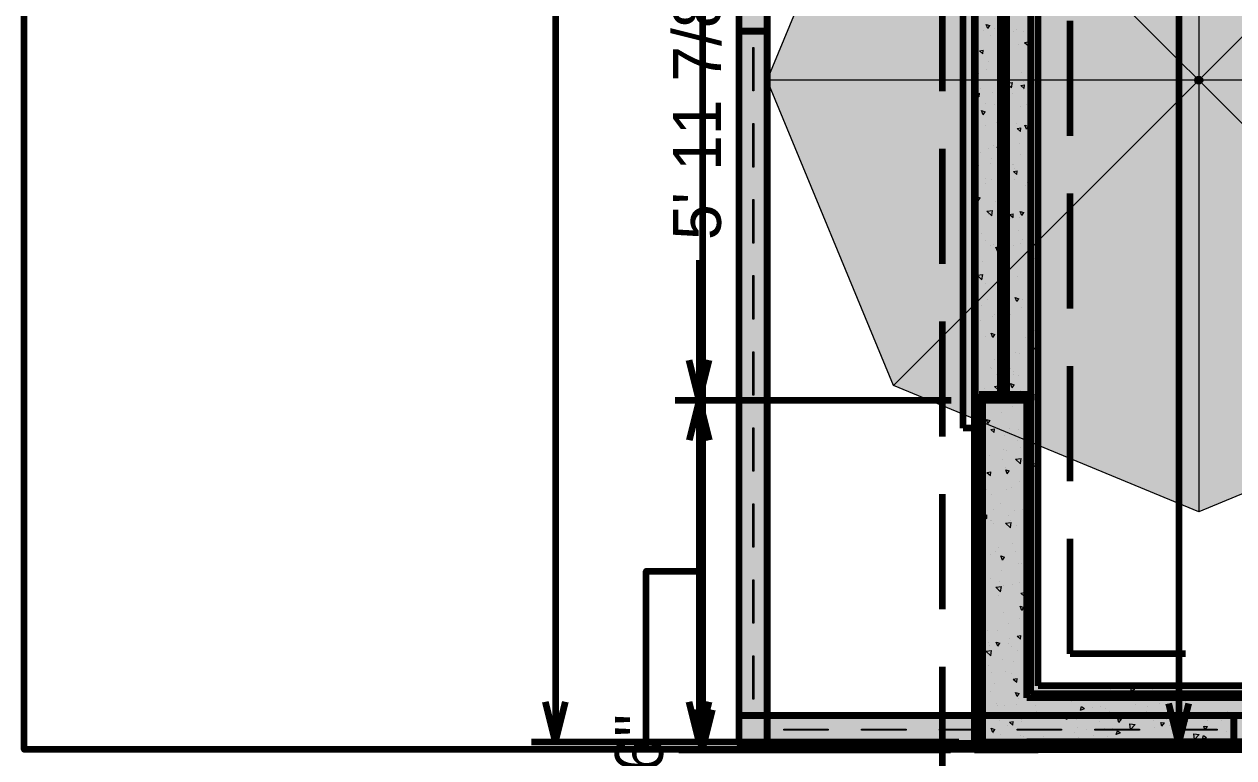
# Model space of a CAD drawing. Header units: inches. Extents: x -355 to 955, y -237 to 947.
# Drawn here: x -64.9 to 86.4, y 33.2 to 125 of the extents above; entities that cross this region are included whole.
import ezdxf

# ---------------------------------------------------------------- set-up
doc = ezdxf.new("R2010")
doc.units = ezdxf.units.IN
doc.header["$LTSCALE"] = 96
doc.header["$MEASUREMENT"] = 0
doc.linetypes.add('Dash', pattern=[0.225, 0.15, -0.075])
for name, color, linetype, lineweight, true_color in [('Casings_ Exterior-1', 7, 'Continuous', 158, 0x000000), ('Dimensions-0', 7, 'Continuous', 158, 0x000080), ('Dimensions-1', 7, 'Continuous', 158, 0x000080), ('Dimensions-2', 7, 'Continuous', 158, 0x000080), ('Footings-0', 7, 'Dash', 211, 0x000000), ('Furniture_ Exterior-2', 7, 'Continuous', 211, 0x008080), ('Slabs-1', 7, 'Continuous', 211, 0x000000), ('Walls_  Foundation-0', 7, 'Continuous', 211, 0x000000), ('Walls_  Normal-1', 7, 'Continuous', 211, 0x000000), ('Walls_  Railings-2', 7, 'Continuous', 158, 0x000000), ('Windows-1', 7, 'Continuous', 158, 0x4b4b4b)]:
    doc.layers.add(name, color=color, linetype=linetype, lineweight=lineweight, true_color=true_color)

# ---------------------------------------------------------------- blocks, each defined once
blk = doc.blocks.new('Patio Table (w_ umbrella)')
at = {"layer": 'Furniture_ Exterior-2', "color": 136, "lineweight": 0, "true_color": 0x008080, "transparency": 33554687}
for p, q in [((0, 0), (0, 108)), ((-38.18, 92.18), (38.18, 15.82)), ((-38.18, 15.82), (38.18, 92.18)), ((54, 54), (-54, 54))]:
    blk.add_line(p, q, dxfattribs=at)
blk.add_lwpolyline([(0, 108), (38.18, 92.18), (54, 54), (38.18, 15.82), (0, 0), (-38.18, 15.82), (-54, 54), (-38.18, 92.18)], close=True, dxfattribs=at)
blk.add_circle((0, 54), 0.5, dxfattribs=at)
at = {"layer": 'Furniture_ Exterior-2', "color": 7, "lineweight": 0, "true_color": 0xffffff, "transparency": 33554687}
for points in [[(-38.18, 92.18), (0, 108), (-38.18, 92.18), (38.18, 92.18)], [(-38.18, 92.18), (0, 0), (-38.18, 92.18), (-54, 54)], [(-38.18, 92.18), (38.18, 15.82), (-38.18, 92.18), (0, 0)], [(-38.18, 92.18), (38.18, 92.18), (-38.18, 92.18), (38.18, 15.82)], [(38.18, 92.18), (54, 54), (38.18, 92.18), (38.18, 15.82)], [(0, 54.5), (-0.47, 54.17), (-0.5, 54), (-0.49, 54.09)], [(0, 54.5), (-0.5, 54), (-0.47, 53.83), (-0.49, 53.91)], [(0, 54.5), (-0.38, 54.32), (-0.47, 54.17), (-0.43, 54.25)], [(0, 54.5), (-0.47, 53.83), (-0.38, 53.68), (-0.43, 53.75)], [(0, 54.5), (-0.25, 54.43), (-0.38, 54.32), (-0.32, 54.38)], [(0, 54.5), (-0.38, 53.68), (-0.25, 53.57), (-0.32, 53.62)], [(0, 54.5), (-0.09, 54.49), (-0.25, 54.43), (-0.17, 54.47)], [(0, 54.5), (-0.25, 53.57), (-0.09, 53.51), (-0.17, 53.53)], [(0, 54.5), (-0.09, 53.51), (0.09, 53.51), (0, 53.5)], [(0, 54.5), (0.09, 53.51), (0.25, 53.57), (0.17, 53.53)], [(0, 54.5), (0.25, 53.57), (0.38, 53.68), (0.32, 53.62)], [(0, 54.5), (0.38, 53.68), (0.47, 53.83), (0.43, 53.75)], [(0, 54.5), (0.47, 53.83), (0.5, 54), (0.49, 53.91)], [(0, 54.5), (0.5, 54), (0.47, 54.17), (0.49, 54.09)], [(0, 54.5), (0.47, 54.17), (0.38, 54.32), (0.43, 54.25)], [(0, 54.5), (0.38, 54.32), (0.25, 54.43), (0.32, 54.38)], [(0, 54.5), (0.25, 54.43), (0.09, 54.49), (0.17, 54.47)], [(0, 0), (-38.18, 15.82), (0, 0), (-54, 54)]]:
    blk.add_solid(points, dxfattribs=at)
blk = doc.blocks.new('Wide Slats_0')
at = {"layer": 'Walls_  Railings-2', "color": 18, "lineweight": 0, "true_color": 0x000000, "transparency": 33554687}
for points in [[(-13.5, 0.125), (-7.5, 0.125), (-7.5, 0), (-13.5, 0)], [(-3, 0.125), (3, 0.125), (3, 0), (-3, 0)], [(7.5, 0.125), (13.5, 0.125), (13.5, 0), (7.5, 0)]]:
    blk.add_lwpolyline(points, close=True, dxfattribs=at)
at = {"layer": 'Walls_  Railings-2', "color": 7, "lineweight": 0, "true_color": 0xffffff, "transparency": 33554623}
for points in [[(-13.5, 0), (-13.5, 0.125), (-13.5, 0), (-7.5, 0.125)], [(-13.5, 0), (-7.5, 0.125), (-13.5, 0), (-7.5, 0)], [(-3, 0), (-3, 0.125), (-3, 0), (3, 0.125)], [(-3, 0), (3, 0.125), (-3, 0), (3, 0)], [(7.5, 0), (7.5, 0.125), (7.5, 0), (13.5, 0.125)], [(7.5, 0), (13.5, 0.125), (7.5, 0), (13.5, 0)]]:
    blk.add_solid(points, dxfattribs=at)

msp = doc.modelspace()

# ---------------------------------------------------------------- linework, layer by layer
at = {"layer": 'Casings_ Exterior-1', "transparency": 33554687}
for p, q in [((52.56, 74.46), (52.56, 153.28)), ((54.56, 74.46), (52.56, 74.46))]:
    msp.add_line(p, q, dxfattribs=at)
at = {"layer": 'Dimensions-0', "color": 176, "linetype": 'Continuous', "lineweight": 158, "true_color": 0x000080, "transparency": 33554687}
for p, q in [((19.95, 206.23), (19.95, 34.22)), ((16.95, 34.22), (50.95, 34.22))]:
    msp.add_line(p, q, dxfattribs=at)
at = {"layer": 'Dimensions-0', "transparency": 33554687}
for q in [(18.7, 39.22), (21.2, 39.22)]:
    msp.add_line((19.95, 34.22), q, dxfattribs=at)
at = {"layer": 'Dimensions-1', "color": 176, "linetype": 'Continuous', "lineweight": 158, "true_color": 0x000080, "transparency": 33554687}
for p, q in [((1.53, 207.23), (1.53, 35.22)), ((19.53, 95.5), (19.53, 77.96)), ((16.53, 77.96), (51.05, 77.96)), ((19.53, 77.96), (19.53, 35.22)), ((-1.47, 35.22), (52, 35.22)), ((16.53, 35.22), (52, 35.22))]:
    msp.add_line(p, q, dxfattribs=at)
at = {"layer": 'Dimensions-1', "transparency": 33554687}
for p, q in [((19.53, 77.96), (18.28, 82.96)), ((19.53, 77.96), (20.78, 82.96)), ((19.53, 77.96), (18.28, 72.96)), ((19.53, 77.96), (20.78, 72.96)), ((1.53, 35.22), (0.28, 40.22)), ((1.53, 35.22), (2.78, 40.22)), ((19.53, 35.22), (18.28, 40.22)), ((19.53, 35.22), (20.78, 40.22))]:
    msp.add_line(p, q, dxfattribs=at)
at = {"layer": 'Dimensions-1', "color": 176, "linetype": 'Continuous', "lineweight": 158, "true_color": 0x000080, "transparency": 33554687}
msp.add_lwpolyline([(12.89, 34.61), (12.89, 56.59), (19.53, 56.59)], dxfattribs=at)
at = {"layer": 'Dimensions-2', "color": 176, "linetype": 'Continuous', "lineweight": 158, "true_color": 0x000080, "transparency": 33554687}
for p, q in [((79.53, 207.01), (79.53, 35)), ((76.53, 35), (148, 35))]:
    msp.add_line(p, q, dxfattribs=at)
at = {"layer": 'Dimensions-2', "transparency": 33554687}
for q in [(78.28, 40), (80.78, 40)]:
    msp.add_line((79.53, 35), q, dxfattribs=at)
at = {"layer": 'Footings-0', "transparency": 33554687}
for p, q in [((49.95, 30.22), (49.95, 398.22)), ((65.95, 46.22), (65.95, 382.22)), ((641.95, 46.22), (65.95, 46.22))]:
    msp.add_line(p, q, dxfattribs=at)
at = {"layer": 'Slabs-1', "transparency": 33554687}
msp.add_lwpolyline([(54.05, 394.27), (54.05, 34.27), (-64.95, 34.27), (-64.95, 394.27)], close=True, dxfattribs=at)
at = {"layer": 'Walls_  Foundation-0', "color": 18, "linetype": 'Continuous', "lineweight": 211, "true_color": 0x000000, "transparency": 33554687}
for p, q in [((53.95, 34.22), (53.95, 394.22)), ((61.95, 42.22), (61.95, 386.22)), ((645.95, 42.22), (61.95, 42.22)), ((53.95, 34.22), (61.95, 34.22)), ((645.95, 34.22), (61.95, 34.22))]:
    msp.add_line(p, q, dxfattribs=at)
at = {"layer": 'Walls_  Foundation-0', "color": 252, "lineweight": 9, "true_color": 0x969696, "transparency": 33554687}
for p, q in [((54.45, 124.5), (54.45, 124.5)), ((55.13, 124.23), (55.13, 124.23)), ((55.44, 124.98), (55.89, 124.83)), ((55.64, 124.45), (55.44, 124.97)), ((55.64, 124.45), (55.89, 124.83)), ((56.48, 124.5), (56.48, 124.5)), ((57.63, 124.14), (57.63, 124.14)), ((57.73, 124.38), (57.73, 124.38)), ((58.87, 124.13), (58.87, 124.13)), ((59.19, 124.4), (59.19, 124.4)), ((55.97, 123.55), (55.97, 123.55)), ((60.13, 124.04), (60.13, 124.04)), ((60.24, 122.71), (60.71, 122.8)), ((60.24, 122.71), (60.67, 122.35)), ((60.67, 122.34), (60.71, 122.79)), ((61.08, 122.62), (60.88, 123.15)), ((60.88, 123.15), (61.33, 123)), ((61.08, 122.63), (61.33, 123)), ((54.14, 121.73), (54.14, 121.73)), ((54.17, 122.54), (54.17, 122.54)), ((54.6, 121.67), (55.07, 121.76)), ((54.6, 121.67), (55.03, 121.31)), ((55.03, 121.3), (55.07, 121.75)), ((59.43, 122.52), (59.43, 122.52)), ((55.66, 120.37), (55.66, 120.37)), ((57.1, 119.76), (57.1, 119.76)), ((58.16, 120.28), (58.16, 120.28)), ((60.66, 120.19), (60.66, 120.19)), ((54.52, 118.89), (54.52, 118.89)), ((55.45, 119.33), (55.45, 119.33)), ((57.86, 118.68), (58.31, 118.52)), ((58.06, 118.15), (57.86, 118.67)), ((58.06, 118.15), (58.31, 118.52)), ((59.87, 118.97), (59.87, 118.97)), ((60.87, 119.45), (60.87, 119.45)), ((54.76, 117.01), (54.76, 117.01)), ((57.31, 117.6), (57.31, 117.6)), ((57.47, 116.92), (57.47, 116.92)), ((58, 117.62), (58.71, 117.7)), ((58, 117.62), (58.61, 117.03)), ((58.61, 117.03), (58.71, 117.69)), ((59.77, 117.33), (60.24, 117.42)), ((59.77, 117.33), (60.2, 116.97)), ((60.06, 117.79), (60.06, 117.79)), ((60.08, 116.86), (60.08, 116.86)), ((60.2, 116.96), (60.24, 117.41)), ((61.88, 117.87), (61.88, 117.87)), ((54.13, 116.29), (54.6, 116.38)), ((54.13, 116.29), (54.56, 115.93)), ((54.56, 115.92), (54.6, 116.37)), ((55.3, 115.04), (55.3, 115.04)), ((56.22, 116.48), (56.22, 116.48)), ((57.72, 115.04), (57.72, 115.04)), ((58.07, 116.47), (58.07, 116.47)), ((58.32, 116.02), (58.32, 116.02)), ((58.72, 116.39), (58.72, 116.39)), ((61.22, 116.3), (61.22, 116.3)), ((54.76, 114.18), (54.76, 114.18)), ((55.04, 113.67), (54.84, 114.2)), ((54.84, 114.2), (55.29, 114.05)), ((55.04, 113.67), (55.29, 114.05)), ((56.52, 115.01), (56.52, 115.01)), ((59.72, 114.67), (59.72, 114.67)), ((60.43, 114.95), (60.43, 114.95)), ((54.21, 112.78), (54.21, 112.78)), ((55.39, 112.28), (55.39, 112.28)), ((56.7, 112.69), (56.7, 112.69)), ((59.2, 112.6), (59.2, 112.6)), ((59.3, 111.95), (59.77, 112.04)), ((59.73, 111.58), (59.77, 112.03)), ((60.48, 111.85), (60.28, 112.37)), ((60.28, 112.37), (60.73, 112.22)), ((60.48, 111.85), (60.73, 112.22)), ((60.68, 113.07), (60.68, 113.07)), ((61.7, 112.51), (61.7, 112.51)), ((53.95, 110.96), (54.12, 111)), ((53.95, 110.66), (54.09, 110.55)), ((54.09, 110.54), (54.12, 110.99)), ((59.3, 111.95), (59.73, 111.59)), ((55.76, 109.44), (55.76, 109.44)), ((56.3, 109.87), (56.3, 109.87)), ((56.76, 109.61), (57.47, 109.69)), ((56.76, 109.61), (57.37, 109.03)), ((57.37, 109.02), (57.47, 109.69)), ((58.34, 110.3), (58.34, 110.3)), ((59.66, 110.08), (59.66, 110.08)), ((60.72, 109.51), (60.72, 109.51)), ((54.74, 108.93), (54.74, 108.93)), ((56.01, 107.56), (56.01, 107.56)), ((56.11, 108.23), (56.11, 108.23)), ((57.23, 108.84), (57.23, 108.84)), ((57.26, 107.9), (57.71, 107.74)), ((57.46, 107.37), (57.26, 107.89)), ((57.46, 107.37), (57.71, 107.74)), ((58.87, 107.49), (58.87, 107.49)), ((59.73, 108.75), (59.73, 108.75)), ((60.67, 108.5), (60.67, 108.5)), ((61.3, 108.33), (61.3, 108.33)), ((54.5, 107.38), (54.5, 107.38)), ((57.11, 106.65), (57.11, 106.65)), ((58.72, 107.46), (58.72, 107.46)), ((58.83, 106.57), (59.3, 106.66)), ((58.83, 106.57), (59.26, 106.21)), ((58.92, 107.01), (58.92, 107.01)), ((59.26, 106.2), (59.3, 106.65)), ((55.3, 105.04), (55.3, 105.04)), ((55.31, 105.64), (55.31, 105.64)), ((56.15, 105.58), (56.15, 105.58)), ((57.79, 104.94), (57.79, 104.94)), ((58.96, 105.59), (58.96, 105.59)), ((60.29, 104.85), (60.29, 104.85)), ((60.57, 105.21), (60.57, 105.21)), ((61.68, 105.49), (61.68, 105.49)), ((54.44, 102.89), (54.24, 103.42)), ((54.24, 103.42), (54.69, 103.27)), ((54.44, 102.89), (54.69, 103.27)), ((61.92, 103.61), (61.92, 103.61)), ((54.05, 101.95), (54.05, 101.95)), ((55.52, 101.61), (56.23, 101.69)), ((55.52, 101.61), (56.13, 101.02)), ((56.13, 101.02), (56.23, 101.69)), ((56.63, 102.82), (56.63, 102.82)), ((59.88, 101.07), (59.67, 101.59)), ((59.68, 101.59), (60.13, 101.44)), ((59.88, 101.07), (60.13, 101.44)), ((54.29, 100.08), (54.29, 100.08)), ((55.78, 101.25), (55.78, 101.25)), ((57, 99.98), (57, 99.98)), ((57.15, 100.42), (57.15, 100.42)), ((58.27, 101.16), (58.27, 101.16)), ((58.35, 101.19), (58.82, 101.28)), ((58.35, 101.19), (58.79, 100.83)), ((58.45, 100.71), (58.45, 100.71)), ((58.79, 100.82), (58.82, 101.27)), ((59.59, 100.85), (59.59, 100.85)), ((60.77, 101.06), (60.77, 101.06)), ((61.22, 99.96), (61.22, 99.96)), ((61.57, 100.05), (61.57, 100.05)), ((54.9, 98.86), (54.9, 98.86)), ((59.46, 99.13), (59.46, 99.13)), ((55.35, 97.92), (55.35, 97.92)), ((55.91, 97.28), (55.91, 97.28)), ((56.31, 97.39), (56.31, 97.39)), ((56.86, 96.59), (56.65, 97.12)), ((56.66, 97.12), (57.11, 96.97)), ((56.86, 96.59), (57.11, 96.97)), ((57.25, 98.1), (57.25, 98.1)), ((57.66, 98.11), (57.66, 98.11)), ((58.8, 97.3), (58.8, 97.3)), ((59.77, 97.55), (59.77, 97.55)), ((59.96, 98.01), (59.96, 98.01)), ((61.3, 97.21), (61.3, 97.21)), ((54.1, 96.27), (54.1, 96.27)), ((56.99, 96.12), (56.99, 96.12)), ((57.88, 95.81), (58.35, 95.9)), ((57.88, 95.81), (58.31, 95.45)), ((58.31, 95.44), (58.35, 95.89)), ((60.21, 96.13), (60.21, 96.13)), ((61.42, 95.75), (61.42, 95.75)), ((54.92, 95.34), (54.92, 95.34)), ((53.95, 92.54), (54.09, 92.49)), ((53.95, 92.28), (54.09, 92.49)), ((54.28, 93.6), (54.99, 93.69)), ((54.28, 93.6), (54.89, 93.02)), ((54.37, 93.59), (54.37, 93.59)), ((54.89, 93.01), (54.99, 93.68)), ((55.29, 92.5), (55.29, 92.5)), ((56.87, 93.5), (56.87, 93.5)), ((57.87, 93.37), (57.87, 93.37)), ((59.37, 93.41), (59.37, 93.41)), ((60.8, 93.18), (60.8, 93.18)), ((61.86, 93.32), (61.86, 93.32)), ((57.25, 91.34), (57.25, 91.34)), ((58, 90.96), (58, 90.96)), ((60.83, 91.39), (60.83, 91.39)), ((61.81, 91.6), (61.81, 91.6)), ((54.85, 89.8), (54.85, 89.8)), ((55.54, 90.62), (55.54, 90.62)), ((57.35, 89.71), (57.35, 89.71)), ((57.41, 90.43), (57.88, 90.52)), ((57.41, 90.43), (57.84, 90.07)), ((57.84, 90.06), (57.88, 90.51)), ((58.25, 90.53), (58.25, 90.53)), ((58.25, 89.75), (58.25, 89.75)), ((59.28, 90.29), (59.07, 90.82)), ((59.07, 90.82), (59.53, 90.66)), ((59.28, 90.29), (59.53, 90.66)), ((59.84, 89.62), (59.84, 89.62)), ((60.01, 90.59), (60.01, 90.59)), ((54.7, 87.91), (54.7, 87.91)), ((56.2, 88.46), (56.2, 88.46)), ((56.45, 88.74), (56.45, 88.74)), ((58.49, 88.65), (58.49, 88.65)), ((60.62, 88.09), (60.62, 88.09)), ((61.21, 88.55), (61.21, 88.55)), ((56.26, 85.81), (56.05, 86.34)), ((56.05, 86.34), (56.51, 86.19)), ((57.85, 86.66), (57.85, 86.66)), ((61.45, 86.68), (61.45, 86.68)), ((61.58, 86.59), (61.95, 86.64)), ((61.58, 86.59), (61.95, 86.24)), ((55.38, 85.95), (55.38, 85.95)), ((56.16, 85.89), (56.16, 85.89)), ((56.26, 85.81), (56.51, 86.19)), ((56.94, 85.05), (57.41, 85.14)), ((56.94, 85.05), (57.37, 84.69)), ((57.37, 84.68), (57.41, 85.13)), ((57.88, 85.86), (57.88, 85.86)), ((60.37, 85.77), (60.37, 85.77)), ((59.12, 83.91), (59.12, 83.91)), ((59.6, 83.81), (59.6, 83.81)), ((61.69, 83.99), (61.49, 84.51)), ((61.49, 84.51), (61.94, 84.36)), ((61.69, 83.99), (61.95, 84.36)), ((54.42, 81.86), (54.42, 81.86)), ((55.94, 82.06), (55.94, 82.06)), ((56.04, 81.96), (56.04, 81.96)), ((56.53, 83.05), (56.53, 83.05)), ((58.44, 81.96), (58.44, 81.96)), ((60.6, 82.23), (60.6, 82.23)), ((60.94, 81.87), (60.94, 81.87)), ((56.78, 81.17), (56.78, 81.17)), ((57.05, 80.38), (57.05, 80.38)), ((58.8, 81.22), (58.8, 81.22)), ((58.85, 81.5), (58.85, 81.5)), ((59.49, 81.07), (59.49, 81.07)), ((55.24, 79.37), (55.24, 79.37)), ((56.47, 79.67), (56.94, 79.76)), ((56.47, 79.67), (56.9, 79.31)), ((56.9, 79.3), (56.94, 79.75)), ((57.05, 79), (57.05, 79)), ((58.67, 79.51), (58.47, 80.04)), ((58.47, 80.04), (58.92, 79.88)), ((58.67, 79.51), (58.93, 79.88)), ((59.74, 79.19), (59.74, 79.19)), ((54.27, 77.57), (54.27, 77.57)), ((54.45, 78.4), (54.45, 78.4)), ((56.42, 78.27), (56.42, 78.27)), ((58.7, 77.2), (58.7, 77.2)), ((58.92, 78.18), (58.92, 78.18)), ((60.34, 78.59), (61.05, 78.67)), ((60.34, 78.59), (60.95, 78.01)), ((60.95, 78), (61.05, 78.67)), ((61.42, 78.08), (61.42, 78.08)), ((61.47, 78.63), (61.47, 78.63)), ((57.4, 76.43), (57.4, 76.43)), ((61.94, 76.28), (61.94, 76.28)), ((54.45, 74.51), (54.45, 74.51)), ((54.82, 75.56), (54.82, 75.56)), ((55.65, 75.04), (55.45, 75.56)), ((55.45, 75.56), (55.9, 75.41)), ((55.65, 75.03), (55.91, 75.41)), ((56, 74.29), (56.47, 74.38)), ((56, 74.29), (56.43, 73.93)), ((56.43, 73.92), (56.47, 74.37)), ((56.95, 74.41), (56.95, 74.41)), ((58.39, 74.44), (58.39, 74.44)), ((59.45, 74.32), (59.45, 74.32)), ((60.36, 74.46), (60.36, 74.46)), ((61.64, 75.33), (61.95, 75.39)), ((61.64, 75.33), (61.95, 75.07)), ((61.95, 74.23), (61.95, 74.23)), ((55.07, 73.69), (55.07, 73.69)), ((57.78, 73.59), (57.78, 73.59)), ((59.4, 72.86), (59.4, 72.86)), ((61.09, 73.21), (60.89, 73.74)), ((60.89, 73.73), (61.34, 73.58)), ((61.09, 73.21), (61.34, 73.58)), ((61.15, 73.69), (61.15, 73.69)), ((54.83, 72.59), (54.83, 72.59)), ((55.27, 72.41), (55.27, 72.41)), ((57.59, 71.85), (57.59, 71.85)), ((58.02, 71.71), (58.02, 71.71)), ((59.7, 72.04), (59.7, 72.04)), ((60.74, 71.62), (60.74, 71.62)), ((54.04, 70), (54.04, 70)), ((55.02, 70.61), (55.02, 70.61)), ((55.84, 71.01), (55.84, 71.01)), ((57.51, 70.52), (57.51, 70.52)), ((59.1, 70.59), (59.81, 70.67)), ((59.1, 70.59), (59.71, 70)), ((59.71, 70), (59.81, 70.66)), ((60.01, 70.43), (60.01, 70.43)), ((60.98, 69.74), (60.98, 69.74)), ((61.17, 69.95), (61.64, 70.04)), ((61.17, 69.95), (61.6, 69.59)), ((61.6, 69.58), (61.64, 70.03)), ((55.53, 68.91), (56, 69)), ((55.53, 68.91), (55.96, 68.55)), ((55.69, 68.95), (55.69, 68.95)), ((55.96, 68.54), (56, 68.99)), ((58.07, 68.73), (57.87, 69.26)), ((57.87, 69.26), (58.32, 69.11)), ((57.9, 69.54), (57.9, 69.54)), ((58.07, 68.73), (58.32, 69.11)), ((55.12, 68.11), (55.12, 68.11)), ((55.5, 66.82), (55.5, 66.82)), ((57.99, 66.73), (57.99, 66.73)), ((58.65, 66.98), (58.65, 66.98)), ((59.55, 67.74), (59.55, 67.74)), ((60.49, 66.64), (60.49, 66.64)), ((60.74, 66.91), (60.74, 66.91)), ((56.06, 66.11), (56.06, 66.11)), ((61.74, 65.33), (61.74, 65.33)), ((55.05, 64.26), (54.85, 64.78)), ((54.85, 64.78), (55.3, 64.63)), ((55.05, 64.26), (55.3, 64.63)), ((55.06, 63.53), (55.53, 63.62)), ((55.49, 63.16), (55.53, 63.61)), ((56.31, 64.23), (56.31, 64.23)), ((57.18, 65.07), (57.18, 65.07)), ((59.02, 64.14), (59.02, 64.14)), ((59.94, 64.32), (59.94, 64.32)), ((60.7, 64.57), (61.17, 64.66)), ((60.7, 64.57), (61.13, 64.21)), ((61.13, 64.2), (61.17, 64.65)), ((61.61, 65), (61.61, 65)), ((55.06, 63.53), (55.49, 63.17)), ((56.03, 62.97), (56.03, 62.97)), ((56.12, 62.95), (56.12, 62.95)), ((56.39, 62.48), (56.39, 62.48)), ((57.86, 62.58), (58.57, 62.67)), ((57.86, 62.58), (58.47, 62)), ((58.19, 63.49), (58.19, 63.49)), ((58.47, 61.99), (58.57, 62.66)), ((58.52, 62.88), (58.52, 62.88)), ((59.27, 62.26), (59.27, 62.26)), ((60.49, 62.43), (60.29, 62.96)), ((60.29, 62.96), (60.74, 62.8)), ((60.49, 62.43), (60.74, 62.8)), ((60.55, 62.58), (60.55, 62.58)), ((61.02, 62.79), (61.02, 62.79)), ((53.98, 61.47), (53.98, 61.47)), ((54.63, 61.64), (54.63, 61.64)), ((54.09, 59.17), (54.09, 59.17)), ((54.33, 60.45), (54.33, 60.45)), ((56.59, 59.08), (56.59, 59.08)), ((56.93, 59.49), (56.93, 59.49)), ((58.75, 60.08), (58.75, 60.08)), ((60.23, 59.19), (60.7, 59.28)), ((60.23, 59.19), (60.66, 58.83)), ((60.66, 58.82), (60.7, 59.27)), ((54.35, 58.63), (54.35, 58.63)), ((54.59, 58.15), (55.06, 58.24)), ((54.59, 58.15), (55.02, 57.79)), ((55.02, 57.78), (55.06, 58.23)), ((55.97, 58.65), (55.97, 58.65)), ((57.47, 57.96), (57.27, 58.48)), ((57.27, 58.48), (57.72, 58.33)), ((57.47, 57.95), (57.72, 58.33)), ((59.08, 58.98), (59.08, 58.98)), ((59.53, 57.54), (59.53, 57.54)), ((59.89, 57.52), (59.89, 57.52)), ((60.4, 58.29), (60.4, 58.29)), ((61.58, 58.89), (61.58, 58.89)), ((54.6, 56.75), (54.6, 56.75)), ((57.31, 56.65), (57.31, 56.65)), ((54.57, 55.38), (54.57, 55.38)), ((55.97, 55.7), (55.97, 55.7)), ((56.62, 54.58), (57.33, 54.66)), ((56.62, 54.58), (57.23, 53.99)), ((57.07, 55.29), (57.07, 55.29)), ((57.23, 53.99), (57.33, 54.66)), ((57.55, 54.78), (57.55, 54.78)), ((58.73, 54.95), (58.73, 54.95)), ((59.56, 55.2), (59.56, 55.2)), ((60.27, 54.68), (60.27, 54.68)), ((60.54, 55.96), (60.54, 55.96)), ((54.45, 53.48), (54.25, 54)), ((54.25, 54), (54.7, 53.85)), ((54.45, 53.48), (54.7, 53.85)), ((55.18, 53.1), (55.18, 53.1)), ((56.97, 53.49), (56.97, 53.49)), ((56.98, 54.12), (56.98, 54.12)), ((59.76, 53.81), (60.23, 53.9)), ((59.76, 53.81), (60.19, 53.45)), ((60.19, 53.44), (60.23, 53.89)), ((61.4, 53.12), (61.4, 53.12)), ((54.12, 52.77), (54.59, 52.86)), ((54.12, 52.77), (54.55, 52.41)), ((54.55, 52.4), (54.59, 52.85)), ((55.1, 51.53), (55.1, 51.53)), ((55.22, 52.01), (55.22, 52.01)), ((59.89, 51.66), (59.69, 52.18)), ((59.69, 52.18), (60.14, 52.02)), ((59.89, 51.65), (60.14, 52.02)), ((60.51, 52.8), (60.51, 52.8)), ((55.18, 50.99), (55.18, 50.99)), ((57.6, 51.43), (57.6, 51.43)), ((58.18, 50.04), (58.18, 50.04)), ((59.6, 50.62), (59.6, 50.62)), ((60.09, 51.34), (60.09, 51.34)), ((61.88, 50.02), (61.88, 50.02)), ((55.59, 49.17), (55.59, 49.17)), ((56.82, 49.19), (56.82, 49.19)), ((59.29, 48.43), (59.76, 48.52)), ((59.72, 48.06), (59.76, 48.51)), ((61.24, 48.83), (61.24, 48.83)), ((53.95, 47.45), (54.11, 47.48)), ((53.95, 47.14), (54.08, 47.03)), ((54.08, 47.02), (54.11, 47.47)), ((55.66, 47.63), (55.66, 47.63)), ((55.84, 47.29), (55.84, 47.29)), ((56.87, 47.18), (56.67, 47.7)), ((56.67, 47.7), (57.12, 47.55)), ((56.87, 47.17), (57.12, 47.55)), ((58.16, 47.54), (58.16, 47.54)), ((58.32, 48.17), (58.32, 48.17)), ((58.55, 47.2), (58.55, 47.2)), ((59.29, 48.43), (59.72, 48.07)), ((60.66, 47.45), (60.66, 47.45)), ((61.08, 47.42), (61.08, 47.42)), ((61.14, 48.07), (61.14, 48.07)), ((54.76, 46.33), (54.76, 46.33)), ((55.38, 46.57), (56.09, 46.66)), ((55.38, 46.57), (55.99, 45.99)), ((55.99, 45.98), (56.09, 46.65)), ((57.53, 45.58), (57.53, 45.58)), ((59.33, 46.59), (59.33, 46.59)), ((55.77, 44.74), (55.77, 44.74)), ((57.82, 44.03), (57.82, 44.03)), ((58.8, 45.32), (58.8, 45.32)), ((61.51, 45.22), (61.51, 45.22)), ((53.95, 43.12), (54.1, 43.07)), ((53.95, 42.84), (54.1, 43.07)), ((53.97, 43.73), (53.97, 43.73)), ((56.14, 43.84), (56.14, 43.84)), ((56.46, 42.56), (56.46, 42.56)), ((58.64, 43.75), (58.64, 43.75)), ((58.82, 43.05), (59.29, 43.14)), ((58.82, 43.05), (59.25, 42.69)), ((59.25, 42.68), (59.29, 43.13)), ((61.13, 43.66), (61.13, 43.66)), ((61.76, 43.35), (61.76, 43.35)), ((56.03, 41.53), (56.03, 41.53)), ((59.08, 41.4), (59.54, 41.25)), ((59.29, 40.88), (59.09, 41.4)), ((59.29, 40.87), (59.54, 41.25)), ((60.45, 41.16), (60.45, 41.16)), ((62.73, 42.2), (62.78, 42.22)), ((62.74, 42.19), (62.75, 42.22)), ((66.62, 41.41), (66.62, 41.41)), ((67.28, 41.49), (67.28, 41.49)), ((67.71, 41.27), (67.71, 41.27)), ((68.11, 41.34), (68.11, 41.34)), ((70.41, 41.89), (70.41, 41.89)), ((70.95, 41.72), (70.95, 41.72)), ((71.57, 41.33), (71.57, 41.33)), ((72.83, 41.96), (72.83, 41.96)), ((73.51, 41.6), (74.03, 41.8)), ((73.52, 41.59), (73.67, 42.04)), ((73.67, 42.05), (74.05, 41.8)), ((76.24, 41.82), (76.24, 41.82)), ((81.03, 42.18), (81.03, 42.18)), ((81.86, 40.96), (81.86, 40.96)), ((83.02, 41.41), (83.02, 41.41)), ((84.29, 41), (84.81, 41.2)), ((84.3, 40.98), (84.45, 41.44)), ((84.45, 41.45), (84.83, 41.2)), ((85.05, 40.87), (85.05, 40.87)), ((85.71, 41.49), (85.71, 41.49)), ((54.13, 39.81), (54.13, 39.81)), ((54.17, 40.08), (54.17, 40.08)), ((56.67, 39.99), (56.67, 39.99)), ((56.84, 39.72), (56.84, 39.72)), ((57.67, 39.73), (57.67, 39.73)), ((59.17, 39.9), (59.17, 39.9)), ((59.42, 40.58), (59.42, 40.58)), ((60.67, 40.64), (60.67, 40.64)), ((61.66, 39.81), (61.66, 39.81)), ((62.11, 40.48), (62.11, 40.48)), ((62.73, 40.85), (62.73, 40.85)), ((63.37, 40.72), (63.37, 40.72)), ((66.13, 40.27), (66.13, 40.27)), ((67.21, 39.18), (67.73, 39.38)), ((67.22, 39.17), (67.37, 39.62)), ((67.37, 39.63), (67.75, 39.38)), ((68.72, 39.47), (68.72, 39.47)), ((69.77, 39.69), (69.77, 39.69)), ((70.32, 39.39), (70.32, 39.39)), ((74.17, 39.92), (74.17, 39.92)), ((75.59, 39.63), (75.59, 39.63)), ((77.08, 40.07), (77.08, 40.07)), ((78.07, 40.48), (78.07, 40.48)), ((78.43, 40), (78.43, 40)), ((79.23, 40.54), (79.23, 40.54)), ((80.31, 40.25), (80.31, 40.25)), ((85.62, 40.61), (85.62, 40.61)), ((54.14, 38.57), (54.85, 38.65)), ((54.14, 38.57), (54.75, 37.99)), ((54.75, 37.98), (54.85, 38.65)), ((57.11, 38.8), (57.11, 38.8)), ((59.88, 38.05), (59.88, 38.05)), ((61.68, 39.06), (61.68, 39.06)), ((62.64, 38.35), (62.64, 38.35)), ((65.48, 38), (65.4, 38.72)), ((65.4, 38.72), (66.07, 38.61)), ((65.48, 38), (66.07, 38.61)), ((66.14, 38.38), (66.14, 38.38)), ((66.53, 38.91), (66.53, 38.91)), ((66.63, 38.11), (66.54, 38.58)), ((66.55, 38.58), (67, 38.54)), ((66.63, 38.11), (66.99, 38.54)), ((68.98, 38.76), (68.98, 38.76)), ((70.86, 39), (70.86, 39)), ((72.01, 37.64), (71.92, 38.11)), ((71.93, 38.11), (72.38, 38.07)), ((72.01, 37.64), (72.37, 38.07)), ((75.5, 39.06), (75.5, 39.06)), ((76.37, 37.91), (76.37, 37.91)), ((77.98, 38.58), (78.51, 38.78)), ((77.98, 37.98), (77.98, 37.98)), ((78, 38.57), (78.15, 39.02)), ((78.09, 38.27), (78.09, 38.27)), ((78.15, 39.03), (78.52, 38.78)), ((81.76, 38.46), (81.76, 38.46)), ((83.07, 37.91), (83.07, 37.91)), ((84.87, 37.85), (84.87, 37.85)), ((85.62, 38.99), (85.62, 38.99)), ((85.83, 38.76), (85.83, 38.76)), ((85.92, 38.29), (85.92, 38.29)), ((56.06, 36.92), (56.52, 36.77)), ((56.27, 36.4), (56.07, 36.93)), ((56.27, 36.4), (56.52, 36.77)), ((57.08, 37.84), (57.08, 37.84)), ((58.12, 37.22), (58.12, 37.22)), ((58.34, 37.67), (58.81, 37.76)), ((58.34, 37.67), (58.77, 37.31)), ((58.77, 37.3), (58.81, 37.75)), ((59.8, 37.74), (59.8, 37.74)), ((66.44, 36.41), (66.44, 36.41)), ((66.91, 37.06), (66.91, 37.06)), ((67.97, 36.71), (67.97, 36.71)), ((69.55, 37.72), (69.55, 37.72)), ((70.23, 36.89), (70.23, 36.89)), ((71.2, 36.91), (71.2, 36.91)), ((71.68, 36.16), (72.21, 36.36)), ((71.7, 36.15), (71.85, 36.6)), ((71.85, 36.61), (72.22, 36.36)), ((73.49, 36.76), (73.4, 37.48)), ((73.41, 37.48), (74.08, 37.37)), ((73.49, 36.76), (74.07, 37.37)), ((73.62, 36.67), (73.62, 36.67)), ((74.08, 37.42), (74.08, 37.42)), ((76.46, 37.04), (76.46, 37.04)), ((77.39, 37.17), (77.3, 37.64)), ((77.31, 37.64), (77.76, 37.6)), ((77.39, 37.17), (77.75, 37.6)), ((78.34, 37.29), (78.34, 37.29)), ((78.92, 36.51), (78.92, 36.51)), ((80.66, 37.76), (80.66, 37.76)), ((82.77, 36.7), (82.68, 37.17)), ((82.69, 37.17), (83.14, 37.13)), ((82.77, 36.7), (83.13, 37.13)), ((85.53, 36.5), (85.53, 36.5)), ((54.25, 34.94), (54.25, 34.94)), ((54.56, 35.37), (54.56, 35.37)), ((54.74, 36.19), (54.74, 36.19)), ((54.75, 35.07), (54.75, 35.07)), ((56.32, 36.21), (56.32, 36.21)), ((57.23, 36.1), (57.23, 36.1)), ((59.73, 36), (59.73, 36)), ((60.04, 35.87), (60.04, 35.87)), ((61.5, 35.1), (61.95, 34.95)), ((61.71, 34.58), (61.51, 35.1)), ((61.71, 34.57), (61.95, 34.92)), ((62.03, 35.37), (62.03, 35.37)), ((62.55, 35.85), (62.55, 35.85)), ((64.16, 35.43), (64.16, 35.43)), ((67, 35.8), (67, 35.8)), ((68.88, 36.05), (68.88, 36.05)), ((69.41, 35.26), (69.41, 35.26)), ((70.56, 35.92), (70.56, 35.92)), ((73.99, 34.93), (73.99, 34.93)), ((77.34, 35.5), (77.34, 35.5)), ((77.88, 35.49), (77.88, 35.49)), ((78.87, 36.11), (78.87, 36.11)), ((81.1, 34.96), (81.1, 34.96)), ((81.49, 35.52), (81.41, 36.23)), ((81.41, 36.23), (82.08, 36.13)), ((81.49, 35.52), (82.07, 36.13)), ((81.67, 35.97), (81.67, 35.97)), ((82.46, 35.56), (82.99, 35.76)), ((82.48, 35.55), (82.63, 36)), ((82.63, 36.01), (83, 35.76)), ((83.94, 35.33), (83.94, 35.33)), ((85.82, 35.58), (85.82, 35.58)), ((58.67, 34.57), (58.67, 34.57)), ((70.14, 34.4), (70.14, 34.4)), ((76.36, 34.33), (76.36, 34.33)), ((79.93, 34.71), (79.93, 34.71)), ((85.46, 34.34), (85.46, 34.34))]:
    msp.add_line(p, q, dxfattribs=at)
at = {"layer": 'Walls_  Foundation-0', "color": 7, "true_color": 0xffffff, "transparency": 33554687}
for points in [[(53.95, 34.22), (53.95, 394.22), (61.95, 34.22), (61.95, 394.22)], [(645.95, 34.22), (61.95, 34.22), (645.95, 42.22), (61.95, 42.22)]]:
    msp.add_solid(points, dxfattribs=at)
at = {"layer": 'Walls_  Normal-1', "color": 18, "linetype": 'Continuous', "lineweight": 211, "true_color": 0x000000, "transparency": 33554687}
for p, q in [((54.56, 77.96), (61, 77.96)), ((54.56, 34.78), (54.56, 77.96)), ((55, 77.96), (60.5, 77.96)), ((55, 35.22), (55, 77.96)), ((60.5, 40.72), (60.5, 77.96)), ((61, 41.22), (61, 77.96)), ((54.05, 74.46), (54.56, 74.46)), ((54.05, 34.27), (54.05, 74.46)), ((54.55, 34.77), (54.55, 74.46)), ((192.95, 41.22), (61, 41.22)), ((193.45, 40.72), (60.5, 40.72)), ((55, 35.22), (60.5, 35.22)), ((373.7, 35.22), (60.5, 35.22)), ((370.2, 34.27), (54.05, 34.27)), ((370.2, 34.77), (54.55, 34.77)), ((373.7, 34.78), (54.56, 34.78))]:
    msp.add_line(p, q, dxfattribs=at)
at = {"layer": 'Walls_  Normal-1', "color": 6, "lineweight": 9, "true_color": 0xff00ff, "transparency": 33554687}
for p, q in [((54.05, 70.4), (54.55, 69.9)), ((54.05, 64.74), (54.55, 64.24)), ((54.05, 59.08), (54.55, 58.58)), ((54.05, 53.43), (54.55, 52.93)), ((54.05, 47.77), (54.55, 47.27)), ((54.05, 42.11), (54.55, 41.61)), ((54.05, 36.46), (54.55, 35.96)), ((56.9, 34.27), (57.4, 34.77)), ((62.56, 34.27), (63.06, 34.77)), ((68.21, 34.27), (68.71, 34.77)), ((73.87, 34.27), (74.37, 34.77)), ((79.53, 34.27), (80.03, 34.77)), ((85.18, 34.27), (85.68, 34.77))]:
    msp.add_line(p, q, dxfattribs=at)
at = {"layer": 'Walls_  Normal-1', "color": 253, "lineweight": 211, "true_color": 0x899bb6, "transparency": 33554687}
for points in [[(55, 35.22), (55, 77.96), (60.5, 35.22), (60.5, 77.96)], [(373.7, 35.22), (60.5, 35.22), (373.7, 40.72), (60.5, 40.72)]]:
    msp.add_solid(points, dxfattribs=at)
at = {"layer": 'Walls_  Normal-1', "color": 7, "true_color": 0xffffff, "transparency": 33554687}
msp.add_solid([(54.05, 34.27), (54.05, 74.46), (54.55, 34.77), (54.55, 74.46)], dxfattribs=at)
at = {"layer": 'Walls_  Normal-1', "color": 7, "lineweight": 211, "true_color": 0xffffff, "transparency": 33554687}
msp.add_solid([(370.2, 34.27), (54.05, 34.27), (370.2, 34.77), (54.55, 34.77)], dxfattribs=at)
at = {"layer": 'Walls_  Railings-2', "transparency": 33554687}
for p, q in [((24.53, 35), (24.53, 395)), ((28.03, 38.5), (28.03, 391.5)), ((151, 38.5), (28.03, 38.5)), ((24.53, 35), (28.03, 35)), ((151, 35), (28.03, 35))]:
    msp.add_line(p, q, dxfattribs=at)
at = {"layer": 'Walls_  Railings-2', "color": 18, "true_color": 0x000000, "transparency": 33554687}
for points in [[(28.03, 124.12), (24.53, 124.12), (24.53, 127.62), (28.03, 127.62)], [(24.53, 38.5), (24.53, 124.12), (28.03, 124.12), (28.03, 38.5)], [(24.53, 38.5), (24.53, 124.12), (28.03, 124.12), (28.03, 38.5)], [(28.03, 35), (24.53, 35), (24.53, 38.5), (28.03, 38.5)], [(86.41, 35), (28.03, 35), (28.03, 38.5), (86.41, 38.5)], [(86.41, 35), (28.03, 35), (28.03, 38.5), (86.41, 38.5)], [(89.91, 38.5), (89.91, 35), (86.41, 35), (86.41, 38.5)]]:
    msp.add_lwpolyline(points, close=True, dxfattribs=at)
at = {"layer": 'Walls_  Railings-2', "color": 7, "true_color": 0xffffff, "transparency": 33554623}
for points in [[(28.03, 127.62), (28.03, 124.12), (28.03, 127.62), (24.53, 124.12)], [(28.03, 127.62), (24.53, 124.12), (28.03, 127.62), (24.53, 127.62)], [(28.03, 38.5), (24.53, 38.5), (28.03, 38.5), (24.53, 124.12)], [(28.03, 38.5), (24.53, 124.12), (28.03, 38.5), (28.03, 124.12)], [(28.03, 38.5), (24.53, 38.5), (28.03, 38.5), (24.53, 124.12)], [(28.03, 38.5), (24.53, 124.12), (28.03, 38.5), (28.03, 124.12)], [(28.03, 38.5), (28.03, 35), (28.03, 38.5), (24.53, 35)], [(28.03, 38.5), (24.53, 35), (28.03, 38.5), (24.53, 38.5)], [(86.41, 38.5), (86.41, 35), (86.41, 38.5), (28.03, 35)], [(86.41, 38.5), (28.03, 35), (86.41, 38.5), (28.03, 38.5)], [(86.41, 38.5), (86.41, 35), (86.41, 38.5), (28.03, 35)], [(86.41, 38.5), (28.03, 35), (86.41, 38.5), (28.03, 38.5)], [(86.41, 38.5), (89.91, 38.5), (86.41, 38.5), (89.91, 35)], [(86.41, 38.5), (89.91, 35), (86.41, 38.5), (86.41, 35)]]:
    msp.add_solid(points, dxfattribs=at)
at = {"layer": 'Windows-1', "transparency": 33554687}
for p, q in [((57.16, 149.03), (57.16, 78.71)), ((57.96, 149.03), (57.96, 78.71)), ((61, 77.96), (61, 149.78)), ((54.56, 78.71), (54.56, 77.96)), ((54.56, 78.71), (61, 78.71)), ((61, 78.71), (61, 77.96)), ((54.56, 77.96), (61, 77.96))]:
    msp.add_line(p, q, dxfattribs=at)

# ---------------------------------------------------------------- block references
at = {"layer": 'Furniture_ Exterior-2', "linetype": 'Continuous', "lineweight": 0, "transparency": 33554687, "rotation": 90}
msp.add_blockref('Patio Table (w_ umbrella)', (136.03, 118), dxfattribs=at)
at = {"layer": 'Walls_  Railings-2', "transparency": 33554687}
for p, xscale, rotation in [((26.34, 109.85), 0.9060846560846563, 89.99999999999997), ((26.34, 81.31), 0.9060846560846563, 90), ((26.34, 52.77), 0.9060846560846558, 89.99999999999997), ((42.62, 36.81), 0.926795634920635, 180), ((71.82, 36.81), 0.926795634920635, 180)]:
    msp.add_blockref('Wide Slats_0', p, dxfattribs=dict(at, xscale=xscale, rotation=rotation))

# ---------------------------------------------------------------- texts
at = {"layer": 'Dimensions-1', "color": 176, "linetype": 'Continuous', "lineweight": 158, "true_color": 0x000080, "transparency": 33554687, "char_height": 6, "attachment_point": 7, "rotation": 90}
for s, insert, width in [('\\fChief Blueprint|b0|i0|c0|p0;5\'-11 7/8"', (22.32, 98), 37.38), ('\\fChief Blueprint|b0|i0|c0|p0;3\'-6 11/16"', (15.06, 0.41), 42.06)]:
    msp.add_mtext(s, dxfattribs=dict(at, insert=insert, width=width))

doc.saveas('drawing.dxf')
